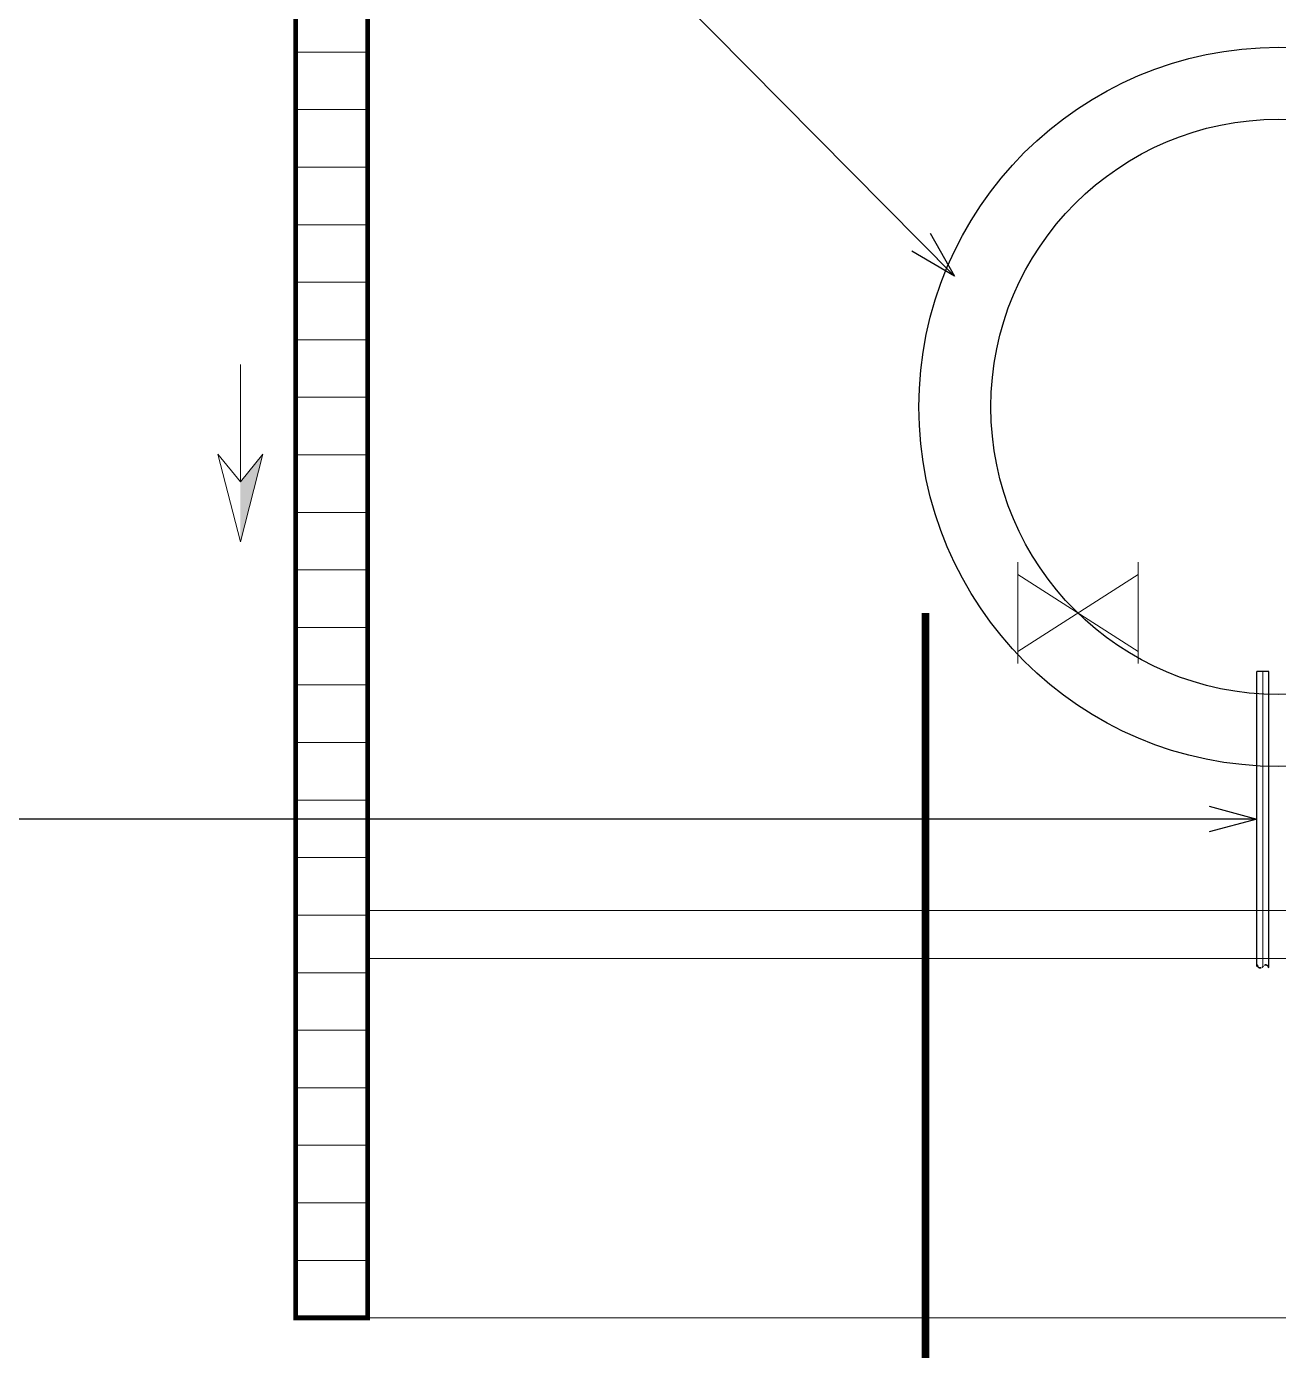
# Model space of a CAD drawing. Header units: millimetres. Extents: x -294625 to 2136527, y -251383 to 128331.
# Drawn here: x 1421195 to 1426418, y -213201 to -207678 of the extents above; entities that cross this region are included whole.
import ezdxf
from ezdxf.lldxf.tags import DXFTag

# ---------------------------------------------------------------- set-up
doc = ezdxf.new("R2010")
doc.units = ezdxf.units.MM
for name, pattern in [('CONTINOUS', [0]), ('DIVIDEX22', [1.25, 0.625, -0.25, 0, -0.125, 0, -0.25]), ('PHANTOM2', [1.25, 0.625, -0.125, 0.125, -0.125, 0.125, -0.125])]:
    doc.linetypes.add(name, pattern=pattern)
for name, color, linetype, lineweight in [('0-2', 253, 'Continuous', 18), ('00-N-4-NUOC LANH', 4, 'NU-NUOC LANH', 40), ('00-N-7-THIET BI', 7, 'CONTINOUS', 20), ('00-N-GHI CHU', 7, 'Continuous', 9), ('GTECHCONS-CTN-THIET BI', 10, 'Continuous', 20), ('ICE-BP', 4, 'Continuous', 25), ('N1.4-TP', 4, 'PHANTOM2', 35), ('N1.6-NM', 3, 'DIVIDEX22', 30), ('N2-PK-TB', 2, 'Continuous', 20), ('N3-NOTE', 11, 'Continuous', 13), ('N4-OTHER1', 143, 'CONTINOUS', 15)]:
    doc.layers.add(name, color=color, linetype=linetype, lineweight=lineweight)
doc.layers.add('tongchieudai', color=7, linetype='Continuous')
doc.styles.add('P-VNTIMEH', font='vntimeh.shx', dxfattribs={"width": 0.75, "height": 300})
doc.styles.add('TXT', font='txt.shx')
tags = doc.linetypes.add('NU-NUOC LANH', pattern='A,0.6,-0.4,["CW",TXT,S=0.2,R=0,X=-0.25,Y=-0.1],-0.25', length=1.25).pattern_tags.tags
tags[6] = DXFTag(74, 10)
doc.dimstyles.new('N-NOTE', dxfattribs={"dimtxt": 200, "dimasz": 30, "dimexe": 50, "dimexo": 50, "dimgap": 100, "dimtad": 1, "dimdec": 0, "dimdsep": 46, "dimtxsty": 'P-VNTIMEH', "dimblk": 'OPEN30', "dimcen": 0, "dimse1": 1, "dimse2": 1, "dimclrd": 256, "dimclre": 7, "dimclrt": 256, "dimadec": 0, "dimazin": 0, "dimtfac": 1, "dimtdec": 0, "dimtix": 1, "dimtmove": 2, "dimatfit": 3, "dimldrblk": 'OPEN30', "dimfxl": 1, "dimtolj": 1, "dimtzin": 0, "dimarcsym": 0})

# ---------------------------------------------------------------- blocks, each defined once
blk = doc.blocks.new('*U109')
at = {"layer": 'N4-OTHER1'}
blk.add_line((0, 150), (0, -150), dxfattribs=at)
blk = doc.blocks.new('*U110')
at = {"layer": 'N4-OTHER1', "color": 0, "linetype": 'ByBlock', "lineweight": -2, "transparency": 16777216}
for p in [(0, 0), (240, 0), (480, 0), (720, 0), (960, 0), (1200, 0), (1440, 0), (1680, 0), (1920, 0), (2160, 0), (2400, 0), (2640, 0), (2880, 0), (3120, 0), (3360, 0), (3600, 0), (3840, 0), (4080, 0), (4320, 0), (4560, 0), (4800, 0), (5040, 0), (5280, 0)]:
    blk.add_blockref('*U109', p, dxfattribs=at)
blk = doc.blocks.new('A$C2639329B')
at = {"layer": '00-N-GHI CHU', "color": 232}
for p, q in [((1288, 0), (146, 294)), ((146, 294), (504, 0)), ((504, 0), (-1020, 0)), ((1288, 0), (146, -294)), ((146, -294), (504, 0))]:
    blk.add_line(p, q, dxfattribs=at)
blk.add_solid([(504, 0), (1288, 0), (146, 294)], dxfattribs=at)
blk = doc.blocks.new('N-MCONG1')
at = {"ltscale": 500}
for centre, start, end in [((-87, -137), 267.49031, 60.00758), ((75, 144), 95.35895, 240.00758)]:
    blk.add_arc(centre, 163, start, end, dxfattribs=at)
blk = doc.blocks.new('_Open30')
at = {"color": 0, "linetype": 'ByBlock', "lineweight": -2}
for p, q in [((-1, 0.268), (0, 0)), ((0, 0), (-1, -0.268)), ((0, 0), (-1, 0))]:
    blk.add_line(p, q, dxfattribs=at)
blk = doc.blocks.new('Gate Valve')
at = {"layer": 'GTECHCONS-CTN-THIET BI', "ltscale": 0.2}
for p, q in [((-171.4, 144), (-171.4, -144)), ((171.4, 144), (171.4, -144)), ((171.4, 109.7), (-171.4, -109.7)), ((-171.4, 109.7), (171.4, -109.7))]:
    blk.add_line(p, q, dxfattribs=at)

msp = doc.modelspace()

# ---------------------------------------------------------------- linework, layer by layer
at = {"layer": '0-2'}
msp.add_line((1426352.6, -211599.1, 0.4), (1426352.6, -210368.7, -11.2), dxfattribs=at)
at = {"layer": '00-N-4-NUOC LANH', "ltscale": 1500}
msp.add_lwpolyline([(1406817.7, -217699.4, 32, 32, 0), (1424945, -217617.5, 32, 32, 0), (1424945, -210124.3, 0, 0, 0), (1425580.6, -210124.3, 0, 0, 0)], format="xyseb", dxfattribs=at)
at = {"layer": 'ICE-BP', "ltscale": 1000}
for p, q in [((1426327.6, -211599.1, 0.4), (1426327.6, -210368.7, -11.2)), ((1426377.6, -210368.7, -11.2), (1426327.6, -210368.7, -11.2)), ((1426377.6, -211599.1, 0.4), (1426377.6, -210368.7, -11.2))]:
    msp.add_line(p, q, dxfattribs=at)
at = {"layer": 'N1.6-NM', "linetype": 'CONTINOUS', "const_width": 20}
msp.add_lwpolyline([(1422617.7, -213064.6), (1422617.7, -205464.6), (1422317.7, -205464.6), (1422317.7, -213064.6)], close=True, dxfattribs=at)
at = {"layer": 'N2-PK-TB'}
for points in [[(1422617.7, -211364.8), (1430217.7, -211364.8), (1430217.7, -213064.6), (1422617.7, -213064.6)], [(1422617.7, -211565), (1430217.7, -211565), (1430217.7, -213064.6), (1422617.7, -213064.6)]]:
    msp.add_lwpolyline(points, close=True, dxfattribs=at)
at = {"layer": 'tongchieudai', "color": 2}
for radius in [1500, 1200]:
    msp.add_circle((1426417.7, -209264.6), radius, dxfattribs=at)

# ---------------------------------------------------------------- block references
at = {"layer": '00-N-7-THIET BI', "xscale": 1.46484375, "yscale": 1.46484375, "zscale": 1.46484375, "rotation": 180}
msp.add_blockref('Gate Valve', (1425580.6, -210123.8), dxfattribs=at)
at = {"layer": '00-N-GHI CHU', "xscale": 0.3206805194877232, "yscale": 0.3206805194877232, "zscale": 0.3206805194877232, "rotation": 270}
msp.add_blockref('A$C2639329B', (1422087, -209414.9), dxfattribs=at)
at = {"layer": 'N1.4-TP', "ltscale": 1000, "xscale": 0.078125, "yscale": 0.078125, "zscale": 0.078125, "rotation": 270}
msp.add_blockref('N-MCONG1', (1426352.6, -211599.1, 0.4), dxfattribs=at)
at = {"layer": 'N4-OTHER1', "rotation": 90.00000000000001}
msp.add_blockref('*U110', (1422467.7, -213064.6), dxfattribs=at)

# ---------------------------------------------------------------- leaders
at = {"layer": 'N3-NOTE'}
for points in [[(1425066.6, -208719.4, -5.4), (1420943.7, -204556.2, -5.4), (1411296.8, -204556.2, -5.4)], [(1426327.6, -210983.9, -5.4), (1411083.3, -210983.9, -5.4)]]:
    msp.add_leader(points, dimstyle='N-NOTE', override={"dimasz": 200, "dimtad": 0}, dxfattribs=at)

doc.saveas('drawing.dxf')
